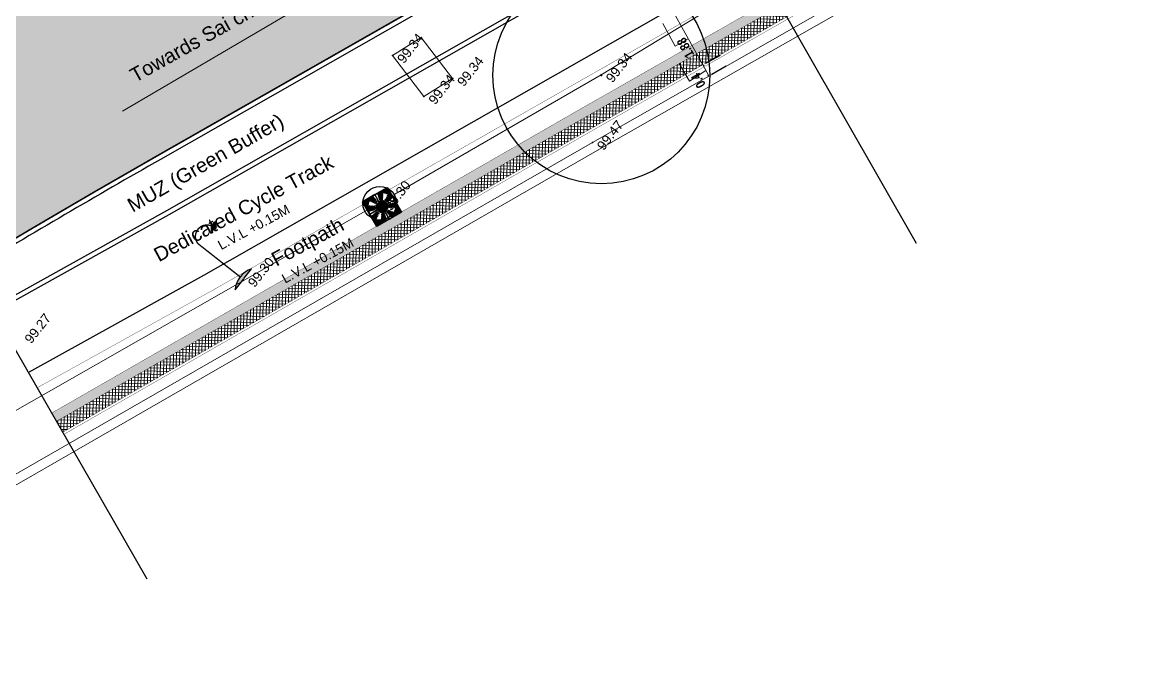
# Model space of a CAD drawing. Header units: metres. Extents: x 6 to 601, y -20 to 118.
# Drawn here: x 263.89 to 272.13, y 43.37 to 48.05 of the extents above; entities that cross this region are included whole.
import ezdxf

# ---------------------------------------------------------------- set-up
doc = ezdxf.new("R2010")
doc.units = ezdxf.units.M
doc.header["$MEASUREMENT"] = 0
doc.linetypes.add('1', pattern=[0])
for name, color, linetype, lineweight in [('CHEMBER', 194, 'Continuous', 30), ('EXISTING ROAD', 7, 'Continuous', 5), ('PDA_Tactile band', 250, 'Continuous', 30), ('Treegirth', 13, 'Continuous', 30), ('WALL', 46, 'Continuous', 30)]:
    doc.layers.add(name, color=color, linetype=linetype, lineweight=lineweight)
for name, color, linetype in [('EL', 4, 'Continuous'), ('FOOTPATH', 30, 'Continuous'), ('HATCH', 8, 'Continuous'), ('LAMP_POST', 7, 'Continuous'), ('PDA-Tree Girth', 7, 'Continuous'), ('PDA-Tree Grating', 7, 'Continuous'), ('PDA_Hatch 2_Black Electrical Band Blocks_100x100x60mm', 253, 'Continuous'), ('PDA_Hatch 5_Warning Tactile_300x300mm', 75, '1'), ('PDA_Kerb Edge', 7, 'Continuous'), ('PDA_Text', 19, 'Continuous'), ('PDA_Utility Band', 7, 'Continuous'), ('PT', 2, 'Continuous'), ('Tree foliage', 74, 'Continuous'), ('Treegirth Hach', 96, 'Continuous')]:
    doc.layers.add(name, color=color, linetype=linetype)
doc.layers.add('PDA - Dimensions', color=7, linetype='Continuous', true_color=0x000000)
doc.layers.add('PDA - Hatch 4 - Pedestrian Ramp', color=7, linetype='Continuous', true_color=0xb3b3b3)
doc.styles.add('ARIAL', font='arialbd.ttf', dxfattribs={"width": 0.8})
doc.styles.add('RS', font='RomanS')
doc.styles.get("Standard").update_dxf_attribs({"font": 'arial.ttf'})
doc.dimstyles.new('PDA_Dimentions', dxfattribs={"dimtxt": 0.3, "dimasz": 0.1, "dimexe": 0.075, "dimexo": 0.625, "dimgap": 0.1, "dimtad": 1, "dimdsep": 46, "dimtxsty": 'ARIAL', "dimblk": 'ARCHTICK', "dimcen": 0.09, "dimadec": 0, "dimazin": 0, "dimtfac": 1, "dimtmove": 1, "dimatfit": 3, "dimldrblk": 'ARCHTICK', "dimfxl": 1, "dimfxlon": 1, "dimlwd": 9, "dimarcsym": 0})
doc.dimstyles.get("Standard").update_dxf_attribs({"dimtxt": 0.18, "dimasz": 0.18, "dimexe": 0.18, "dimexo": 0.0625, "dimgap": 0.09, "dimtad": 0, "dimdec": 4, "dimzin": 0, "dimdsep": 46, "dimtxsty": 'Standard', "dimcen": 0.09, "dimadec": 0, "dimazin": 0, "dimtfac": 1, "dimtdec": 4, "dimtofl": 0, "dimtmove": 0, "dimatfit": 3, "dimfxl": 1, "dimtolj": 1, "dimtzin": 0, "dimarcsym": 0})

# ---------------------------------------------------------------- blocks, each defined once
blk = doc.blocks.new('LP')
at = {"layer": 'LAMP_POST'}
for color, points in [(40, [(1.166, 3.515), (1.891, 3.744, 0.502288)]), (30, [(1.395, 3.588, 1), (1.662, 3.672)]), (40, [(-0.882, 0.001), (-0.06, 0, -1), (0.06, 0), (0.882, -0.001, 0.297414)])]:
    blk.add_hatch(color=color, dxfattribs=at).paths.add_polyline_path(points)
blk.add_line((1.166, 3.515), (1.891, 3.744), dxfattribs=at)
at = {"layer": 'LAMP_POST', "color": 5, "const_width": 0.0891}
blk.add_lwpolyline([(-0.002, 0.265), (-0.002, 3.8, -0.774922), (1.459, 3.821)], format="xyb", dxfattribs=at)
at = {"layer": 'LAMP_POST'}
for points in [[(-0.882, 0.001), (-0.06, 0)], [(0.06, 0), (0.882, -0.001)]]:
    blk.add_lwpolyline(points, dxfattribs=at)
for centre, radius, start, end in [((1.614, 3.36), 0.474, 54.17419, 160.85349), ((1.529, 3.63), 0.14, 197.51384, 17.51384), ((-0.002, -1.351), 1.613, 56.78749, 123.04032)]:
    blk.add_arc(centre, radius, start, end, dxfattribs=at)
blk = doc.blocks.new('Survey Base')
at = {"layer": 'Treegirth Hach', "lineweight": 5}
for points in [[(9897.737, 10026.609, 1), (9897.404, 10026.609, 1)], [(9905.09, 10023.737, 1), (9905.128, 10023.737, 1)]]:
    blk.add_hatch(color=8, dxfattribs=at).paths.add_polyline_path(points)
at = {"layer": 'CHEMBER', "color": 8, "lineweight": 5, "elevation": 99.336}
for points in [[(9902.127, 10027.363), (9901.12, 10027.722), (9901.525, 10029.299)], [(9901.525, 10029.299), (9902.531, 10028.94), (9902.127, 10027.363)]]:
    blk.add_lwpolyline(points, dxfattribs=at)
at = {"layer": 'FOOTPATH', "color": 8, "lineweight": 5, "elevation": 99.413}
blk.add_lwpolyline([(9956.819, 9996.787), (9950.524, 10003.121), (9946.489, 10006.33), (9943.821, 10007.838), (9939.515, 10009.803), (9934.89, 10011.61), (9928.362, 10014.53), (9921.533, 10017.055), (9916.303, 10019.246), (9911.685, 10021.292), (9905.121, 10023.751), (9897.628, 10026.749), (9881.537, 10033.282), (9876.625, 10035.189)], dxfattribs=at)
at = {"layer": 'PT'}
for p in [(9901.525, 10029.299, 99.34), (9893.067, 10028.637, 99.298), (9901.12, 10027.722, 99.339), (9902.127, 10027.363, 99.336), (9897.628, 10026.749, 99.302), (9905.121, 10023.751, 99.339), (9903.271, 10022.652, 99.472)]:
    blk.add_point(p, dxfattribs=at)
at = {"layer": 'Tree foliage'}
for centre, radius in [((9897.615, 10026.735, 99.302), 0.531), ((9905.109, 10023.737, 99.339), 3.421)]:
    blk.add_circle(centre, radius, dxfattribs=at)
at = {"layer": 'Treegirth', "color": 8, "lineweight": 5}
for centre, radius in [((9897.57, 10026.609, 99.302), 0.167), ((9905.109, 10023.737, 99.339), 0.019)]:
    blk.add_circle(centre, radius, dxfattribs=at)
at = {"layer": 'WALL', "color": 8, "lineweight": 5}
for points in [[(9875.959, 10033.657), (9882.269, 10031.103), (9903.271, 10022.652), (9927.578, 10012.78), (9941.609, 10007.165), (9945.998, 10004.706), (9950.494, 10000.672), (9954.944, 9996.373), (9958.545, 9989.785), (9960.662, 9984.051), (9960.901, 9979.674), (9957.906, 9959.859), (9956.855, 9954.511), (9979.983, 9950.813)], [(9875.839, 10033.381), (9882.157, 10030.824), (9903.159, 10022.374), (9927.466, 10012.502), (9941.479, 10006.894), (9945.823, 10004.46), (9950.289, 10000.452), (9954.702, 9996.189), (9958.271, 9989.661), (9960.364, 9983.99), (9960.599, 9979.688), (9957.61, 9959.91), (9956.501, 9954.264), (9979.935, 9950.517)]]:
    blk.add_lwpolyline(points, dxfattribs=at)
at = {"layer": 'LAMP_POST', "color": 8, "lineweight": 5, "xscale": 0.4799999999995634, "yscale": 0.4799999999995634, "zscale": 0.4799999999995634}
blk.add_blockref('LP', (9893.068, 10028.636, 347.69), dxfattribs=at)
at = {"layer": 'EL'}
for s, p in [('99.27', (9887.316, 10032.626, 99.271)), ('99.34', (9901.525, 10028.849, 99.34)), ('99.30', (9893.067, 10028.186, 99.298)), ('99.34', (9901.12, 10027.272, 99.339)), ('99.34', (9902.127, 10026.914, 99.336)), ('99.30', (9897.628, 10026.299, 99.302)), ('99.34', (9905.121, 10023.301, 99.339)), ('99.47', (9903.271, 10022.202, 99.472))]:
    blk.add_text(s, height=0.3, dxfattribs=at).set_placement(p)
blk = doc.blocks.new('grating 2')
at = {"layer": 'PDA - Hatch 4 - Pedestrian Ramp', "ltscale": 0.1, "true_color": 0xc9c9c9}
h = blk.add_hatch(dxfattribs=at)
h.set_pattern_fill('ANSI36', color=9, scale=0.1, angle=95.22659)
h.set_pattern_definition([(140.2265942, (8977.28207, -3736.417958), (-0.024809612407, 0.004387340564), [0.03125, -0.00625, 0, -0.00625])])
h.paths.add_polyline_path([(3400.416, 2388.081), (3400.494, 2387.235, -0.414214), (3401.263, 2388.159)])
at = {"layer": 'PDA-Tree Girth', "color": 254}
for p, q in [((3400.877, 2387.885), (3400.844, 2387.925)), ((3401.115, 2388.068), (3401.129, 2388.018)), ((3401.144, 2387.968), (3401.159, 2387.919)), ((3400.556, 2387.397), (3400.608, 2387.391)), ((3400.693, 2387.664), (3400.647, 2387.689)), ((3400.659, 2387.386), (3400.711, 2387.38)), ((3400.784, 2387.614), (3400.738, 2387.639)), ((3400.763, 2387.374), (3400.814, 2387.369)), ((3400.875, 2387.565), (3400.83, 2387.589)), ((3400.866, 2387.363), (3400.918, 2387.358)), ((3400.942, 2387.804), (3400.909, 2387.844)), ((3400.967, 2387.515), (3400.921, 2387.54)), ((3401.007, 2387.723), (3400.975, 2387.764)), ((3401.073, 2387.643), (3401.04, 2387.683)), ((3401.174, 2387.869), (3401.189, 2387.819)), ((3401.204, 2387.769), (3401.219, 2387.719))]:
    blk.add_line(p, q, dxfattribs=at)
at = {"layer": 'PDA-Tree Girth'}
blk.add_lwpolyline([(3400.494, 2387.235), (3401.011, 2387.282, -0.414214), (3401.31, 2387.641), (3401.263, 2388.159)], format="xyb", dxfattribs=at)
blk.add_arc((3401.34, 2387.312), 0.85, 95.22659, 185.22659, dxfattribs=at)
at = {"layer": 'PDA-Tree Girth', "color": 254}
for radius, start, end in [(0.789, 106.61258, 128.97659), (0.737, 106.61258, 128.97659), (0.685, 106.61258, 128.97659), (0.789, 151.47659, 173.8406), (0.737, 151.47659, 173.8406), (0.685, 151.47659, 173.8406), (0.633, 151.47659, 173.8406), (0.581, 151.47659, 173.8406), (0.529, 151.47659, 173.8406), (0.477, 151.47659, 173.8406), (0.425, 151.47659, 173.8406), (0.633, 106.61258, 128.97659), (0.581, 106.61258, 128.97659), (0.529, 106.61258, 128.97659), (0.477, 106.61258, 128.97659), (0.425, 106.61258, 128.97659)]:
    blk.add_arc((3401.34, 2387.312), radius, start, end, dxfattribs=at)
at = {"layer": 'PDA-Tree Grating'}
blk.add_lwpolyline([(3401.263, 2388.159), (3400.416, 2388.081), (3400.494, 2387.235)], dxfattribs=at)
blk = doc.blocks.new('_ArchTick')
at = {"color": 0, "linetype": 'ByBlock', "const_width": 0.15}
blk.add_lwpolyline([(-0.5, -0.5), (0.5, 0.5)], dxfattribs=at)
blk = doc.blocks.new('*D562')
at = {"layer": 'Defpoints', "color": 0, "transparency": 16777216}
for p in [(301.193, 205.2), (301.391, 204.853), (301.391, 204.853)]:
    blk.add_point(p, dxfattribs=at)
at = {"layer": 'PDA - Dimensions', "color": 0, "lineweight": -2, "transparency": 16777216}
for p, q in [((301.736, 205.51), (301.28, 205.25)), ((301.934, 205.162), (301.478, 204.902))]:
    blk.add_line(p, q, dxfattribs=at)
at = {"layer": 'PDA - Dimensions', "color": 0, "lineweight": 9, "transparency": 16777216}
for p, q in [((300.776, 204.689), (300.456, 205.249)), ((301.292, 205.027), (300.776, 204.689)), ((301.193, 205.2), (301.391, 204.853))]:
    blk.add_line(p, q, dxfattribs=at)
at = {"layer": 'PDA - Dimensions', "color": 0, "lineweight": 9, "transparency": 16777216, "xscale": 0.1, "yscale": 0.1, "zscale": 0.1}
for p, rotation in [((301.193, 205.2), 119.694324413156), ((301.391, 204.853), 299.694324413156)]:
    blk.add_blockref('_ArchTick', p, dxfattribs=dict(at, rotation=rotation))
at = {"layer": 'PDA - Dimensions', "color": 0, "transparency": 16777216, "insert": (301.056, 204.709), "char_height": 0.3, "attachment_point": 5, "rotation": 119.6943, "style": 'ARIAL'}
blk.add_mtext('0.4', dxfattribs=at)
blk = doc.blocks.new('*D564')
at = {"layer": 'Defpoints', "color": 0, "transparency": 16777216}
for p in [(300.286, 206.845), (301.193, 205.2), (301.193, 205.2)]:
    blk.add_point(p, dxfattribs=at)
at = {"layer": 'PDA - Dimensions', "color": 0, "lineweight": -2, "transparency": 16777216}
for p, q in [((300.833, 207.146), (300.373, 206.893)), ((301.74, 205.502), (301.28, 205.249))]:
    blk.add_line(p, q, dxfattribs=at)
at = {"layer": 'PDA - Dimensions', "color": 0, "lineweight": 9, "transparency": 16777216}
for p, q in [((300.286, 206.845), (301.193, 205.2)), ((300.329, 205.796), (299.938, 206.506)), ((300.739, 206.022), (300.329, 205.796))]:
    blk.add_line(p, q, dxfattribs=at)
at = {"layer": 'PDA - Dimensions', "color": 0, "lineweight": 9, "transparency": 16777216, "xscale": 0.1, "yscale": 0.1, "zscale": 0.1}
for p, rotation in [((300.286, 206.845), 118.8884467226789), ((301.193, 205.2), 298.8884467226789)]:
    blk.add_blockref('_ArchTick', p, dxfattribs=dict(at, rotation=rotation))
at = {"layer": 'PDA - Dimensions', "color": 0, "transparency": 16777216, "insert": (300.65, 205.739), "char_height": 0.3, "attachment_point": 5, "rotation": 118.8884, "style": 'ARIAL'}
blk.add_mtext('1.88', dxfattribs=at)
blk = doc.blocks.new('tdim2')
at = {"layer": 'PDA_Text', "color": 18, "lineweight": -3, "true_color": 0x000000, "insert": (8303.144, 11390.239), "char_height": 0.75, "width": 9.22605, "attachment_point": 1, "rotation": 8.2822, "style": 'RS'}
blk.add_mtext('{\\fArial|b0|i0|c0|p34;\\H0.6x;Towards Sai chowk}', dxfattribs=at)
at = {"layer": 'PDA - Dimensions', "linetype": 'Continuous', "lineweight": 0}
blk.add_leader([(8302.524, 11389.108), (8308.42, 11390.098)], dimstyle='Standard', override={"dimtxt": 0.2, "dimasz": 0.6, "dimexe": 0, "dimexo": 0, "dimtih": 0, "dimtoh": 0, "dimdec": 1, "dimclre": 256, "dimclrt": 256, "dimtdec": 1, "dimfxl": 5000, "dimfxlon": 1, "dimlwd": 0, "dimlwe": 65535, "dimarcsym": 1}, dxfattribs=at)
blk = doc.blocks.new('site plan')
at = {"layer": 'HATCH', "transparency": 33554539}
h = blk.add_hatch(color=9, dxfattribs=at)
h.dxf.hatch_style = 1
edge = h.paths.add_edge_path()
edge.add_line((398.32, 223.595), (398.247, 223.464))
edge.add_arc((359.686, 159.136), 75, 50.64303, 59.05982, ccw=False)
edge.add_line((407.247, 217.127), (420.105, 205.743))
edge.add_line((420.105, 205.743), (420.809, 205.086))
edge.add_line((420.809, 205.086), (426.781, 211.823))
edge.add_line((426.781, 211.823), (425.796, 213.102))
edge.add_line((425.796, 213.102), (416.112, 221.762))
edge.add_line((416.112, 221.762), (407.676, 228.703))
edge.add_line((407.676, 228.703), (397.915, 235.61))
edge.add_line((397.915, 235.61), (386.314, 241.873))
edge.add_line((386.314, 241.873), (377.931, 245.142))
edge.add_line((377.931, 245.142), (370.005, 247.177))
edge.add_line((370.005, 247.177), (361.31, 248.373))
edge.add_line((361.31, 248.373), (352.025, 248.534))
edge.add_line((352.025, 248.534), (343.488, 247.699))
edge.add_line((343.488, 247.699), (335.914, 246.267))
edge.add_line((335.914, 246.267), (328.36, 243.667))
edge.add_line((328.36, 243.667), (319.663, 239.684))
edge.add_line((319.663, 239.684), (319.547, 239.621))
edge.add_line((319.547, 239.621), (321.557, 235.813))
edge.add_line((321.557, 235.813), (272.728, 208.025))
edge.add_line((272.728, 208.025), (278.006, 198.839))
edge.add_arc((432.463, -58.344), 300, 119.65879, 120.98788, ccw=False)
edge.add_line((284.013, 202.352), (322.557, 224.301))
edge.add_arc((359.686, 159.136), 75, 68.39042, 119.67353, ccw=False)
edge.add_line((387.307, 228.865), (387.366, 229.003))
edge.add_arc((359.686, 159.136), 75.15, 59.06287, 68.38737, ccw=False)
edge = h.paths.add_edge_path()
edge.add_arc((349.301, 183.225), 81.892, 61.67163, 66.55978)
edge.add_line((381.877, 258.359), (381.801, 258.391))
edge.add_arc((359.005, 203.317), 59.605, 54.30315, 67.51493, ccw=False)
edge.add_line((393.785, 251.724), (393.856, 251.857))
edge.add_arc((354.419, 193.239), 70.649, 56.06795, 60.69629)
edge.add_arc((352.315, 189.431), 75, 50.55583, 60.71877, ccw=False)
edge.add_line((399.964, 247.349), (426.137, 225.816))
edge.add_arc((330.838, 109.98), 150, 47.18157, 50.55583, ccw=False)
edge.add_line((432.79, 220.007), (433.461, 219.385))
edge.add_line((433.461, 219.385), (427.141, 212.23))
edge.add_line((427.141, 212.23), (427.499, 212.639))
edge.add_line((427.499, 212.639), (426.096, 213.505))
edge.add_line((426.096, 213.505), (416.437, 222.142))
edge.add_line((416.437, 222.142), (407.979, 229.101))
edge.add_line((407.979, 229.101), (398.179, 236.036))
edge.add_line((398.179, 236.036), (386.524, 242.328))
edge.add_line((386.524, 242.328), (378.085, 245.618))
edge.add_line((378.085, 245.618), (370.101, 247.669))
edge.add_line((370.101, 247.669), (361.348, 248.872))
edge.add_line((361.348, 248.872), (352.005, 249.035))
edge.add_line((352.005, 249.035), (343.417, 248.195))
edge.add_line((343.417, 248.195), (335.785, 246.752))
edge.add_line((335.785, 246.752), (328.174, 244.132))
edge.add_line((328.174, 244.132), (319.44, 240.131))
edge.add_line((319.44, 240.131), (319.314, 240.063))
edge.add_line((319.314, 240.063), (317.365, 243.755))
edge.add_line((317.365, 243.755), (289.909, 228.143))
edge.add_line((289.909, 228.143), (268.238, 215.838))
edge.add_line((268.238, 215.838), (263.006, 224.943))
edge.add_line((263.006, 224.943), (284.719, 237.27))
edge.add_line((284.719, 237.27), (315.242, 254.627))
edge.add_arc((352.315, 189.431), 75, 61.44884, 119.6243, ccw=False)
at = {"layer": 'PDA_Hatch 2_Black Electrical Band Blocks_100x100x60mm', "lineweight": 0, "true_color": 0xc7c8ca, "transparency": 33554687}
h = blk.add_hatch(dxfattribs=at)
h.set_pattern_fill('ANSI37', color=9, scale=0.8, angle=133.7999)
h.set_pattern_definition([(178.7998968, (-10425.47564, -11325.61845), (-0.0020944221, -0.0999780646), []), (268.7998968, (-10425.47564, -11325.61845), (0.0999780646, -0.0020944221), [])])
edge = h.paths.add_edge_path()
edge.add_line((347.741, 227.569), (347.81, 227.175))
edge.add_line((347.81, 227.175), (350.326, 227.519))
edge.add_line((350.326, 227.519), (352.669, 227.125))
edge.add_arc((359.686, 159.138), 68.349, 55.61939, 95.89245, ccw=False)
edge.add_line((398.282, 215.546), (398.583, 215.825))
edge.add_arc((359.686, 159.138), 68.749, 55.54302, 95.84723)
edge.add_line((352.682, 227.529), (350.332, 227.924))
edge.add_line((350.332, 227.924), (347.741, 227.569))
h.paths.add_polyline_path([(323.787, 218.574), (323.987, 218.228), (333.415, 223.669), (338.127, 225.624), (344.128, 226.671), (347.215, 227.093), (347.146, 227.488), (344.067, 227.067), (338.015, 226.011), (333.238, 224.029)])
h.paths.add_polyline_path([(323.468, 217.928), (323.268, 218.275), (320.105, 216.449), (297.316, 203.453), (280.805, 193.966), (281.005, 193.62), (297.515, 203.106), (320.304, 216.102)])
at = {"layer": 'PDA_Hatch 5_Warning Tactile_300x300mm', "lineweight": 0}
h = blk.add_hatch(dxfattribs=at)
h.set_pattern_fill('GOST_WOOD', color=251, scale=0.04, angle=267)
h.set_pattern_definition([(357, (-10425.47564, -11325.61845), (-0.0125606295, -0.2396710883), [0.4, -0.08]), (357, (-10425.55972, -11325.69415), (-0.0125606295, -0.2396710883), [0.24, -0.06, 0.12, -0.06]), (357, (-10425.68374, -11325.76776), (-0.0125606295, -0.2396710883), [0.4, -0.08])])
h.paths.add_polyline_path([(280.805, 193.966), (297.316, 203.453), (320.105, 216.449), (323.268, 218.275), (323.118, 218.534), (319.956, 216.709), (297.167, 203.714), (280.656, 194.227)])
at = {"layer": 'PDA - Dimensions'}
blk.add_lwpolyline([(277.986, 251.858), (307.927, 199.586)], dxfattribs=at)
at = {"layer": 'PDA - Dimensions', "elevation": 99.302}
blk.add_lwpolyline([(290.915, 200.111), (290.463, 200.889), (291.241, 201.341), (291.693, 200.563), (290.915, 200.111)], dxfattribs=at)
at = {"layer": 'PDA_Kerb Edge'}
for p, q in [((322.664, 224.19), (284.087, 202.222)), ((284.291, 200.612), (320.976, 221.502)), ((284.364, 200.481), (321.05, 221.371)), ((324.57, 220.844), (285.442, 198.564)), ((278.753, 197.538), (284.291, 200.612)), ((278.828, 197.408), (284.364, 200.481)), ((285.442, 198.564), (279.924, 195.5))]:
    blk.add_line(p, q, dxfattribs=at)
at = {"layer": 'PDA_Kerb Edge', "const_width": 0.05}
blk.add_lwpolyline([(500.966, 130.5), (472.258, 157.323), (445.575, 181.999), (420.105, 205.743), (412.801, 212.572), (407.247, 217.127, 0.04342), (396.518, 224.47, 0.101952), (396.325, 224.531), (386.581, 225.577), (386.816, 227.765), (387.634, 227.677, 0.86967), (387.875, 228.637, 0.229586), (322.59, 224.32), (284.013, 202.352, 0.005799), (278.006, 198.839)], format="xyb", dxfattribs=at)
at = {"layer": 'PDA_Kerb Edge'}
blk.add_lwpolyline([(281.042, 193.555, 0.01, 0.01, 0), (297.552, 203.041, 0.01, 0.01, 0), (320.341, 216.037, 0.01, 0.01, 0), (333.448, 223.602, 0.01, 0.01, 0), (338.148, 225.552, 0.01, 0.01, 0), (344.14, 226.597, 0.01, 0.01, 0), (350.325, 227.443, 0.01, 0.01, 0), (352.667, 227.05, 0.01, 0.01, -0.177594), (398.239, 215.484, 0, 0, 0)], format="xyseb", dxfattribs=at)
blk.add_arc((432.463, -58.344), 299.85, 119.65879, 120.98844, dxfattribs=at)
at = {"layer": 'PDA_Tactile band'}
blk.add_lwpolyline([(257.437, 234.635), (283.659, 189)], dxfattribs=at)
at = {"layer": 'PDA_Tactile band', "const_width": 0.01}
blk.add_lwpolyline([(280.656, 194.227), (297.167, 203.714), (319.956, 216.709), (323.118, 218.534)], dxfattribs=at)
at = {"layer": 'PDA_Utility Band'}
blk.add_lwpolyline([(281.005, 193.62, 0.01, 0.01, 0), (297.515, 203.106, 0.01, 0.01, 0), (320.304, 216.102, 0.01, 0.01, 0), (333.415, 223.669, 0.01, 0.01, 0), (338.127, 225.624, 0.01, 0.01, 0), (344.128, 226.671, 0.01, 0.01, 0), (350.326, 227.519, 0.01, 0.01, 0), (352.669, 227.125, 0.01, 0.01, -0.177556), (398.282, 215.546, 0, 0, 0)], format="xyseb", dxfattribs=at)
at = {"layer": 'PDA_Utility Band', "const_width": 0.01}
for points in [[(280.805, 193.966), (297.316, 203.453), (320.105, 216.449), (323.268, 218.275)], [(291.289, 201.26), (303.604, 208.273)], [(280.198, 195.023), (285.712, 198.084), (290.506, 200.814)]]:
    blk.add_lwpolyline(points, dxfattribs=at)
at = {"rotation": 20.86786135992643}
blk.add_blockref('tdim2', (-3418.065, -13395.76), dxfattribs=at)
at = {"layer": 'EXISTING ROAD', "rotation": 51.79989677134766}
blk.add_blockref('Survey Base', (2049.792, -13777.89), dxfattribs=at)
at = {"layer": 'PDA-Tree Grating'}
for p, xscale, yscale, zscale, rotation in [((-810.026, -1703.872, 99.302), 0.5294117485537285, 0.5294117485537285, 0.5294117485537285, 24.90250831916758), ((2491.032, 211.925, 99.302), -0.5294117485537276, 0.5294117485537275, 0.5294117485537277, 35.35569671632987), ((-1908.876, 189.526, 99.302), -0.5294117485537281, 0.5294117485537275, 0.5294117485537277, 215.3556967193855), ((1392.183, 2105.324, 99.302), 0.5294117485537265, 0.5294117485537265, 0.5294117485537265, 204.9025083161117)]:
    blk.add_blockref('grating 2', p, dxfattribs=dict(at, xscale=xscale, yscale=yscale, zscale=zscale, rotation=rotation))
at = {"layer": 'PDA_Text', "color": 18, "lineweight": -3, "true_color": 0x000000, "char_height": 0.75, "attachment_point": 1, "style": 'RS'}
for s, insert, width, rotation in [('\\pxqc;{\\fArial|b0|i0|c0|p34;\\H0.6x;MUZ (Green Buffer) }', (281.393, 200.014, -112.762), 9.22605, 29.8386), ('\\pxqc;{\\fArial|b0|i0|c0|p34;\\H0.6x;Dedicated Cycle Track \\H0.66668x;L.V.L +0.15M}', (283.653, 199.283, -13.557), 6.70447, 28.4364), ('\\pxsm1,qc;{\\fArial|b0|i0|c0|p34;\\H0.6x;Footpath\\P\\H0.66667x;L.V.L +0.15M}', (284.563, 197.627), 9.22605, 28.4364)]:
    blk.add_mtext(s, dxfattribs=dict(at, insert=insert, width=width, rotation=rotation))
at = {"layer": 'PDA - Dimensions'}
for base, p1, p2, angle, picture, middle in [((301.193, 205.2), (300.286, 206.845), (301.193, 205.2), 298.8884, '*D564', (300.281, 205.884)), ((301.391, 204.853), (301.193, 205.2), (301.391, 204.853), 299.6943, '*D562', (300.726, 204.776))]:
    dim = blk.add_linear_dim(base=base, p1=p1, p2=p2, angle=angle, dimstyle='PDA_Dimentions', dxfattribs=at)
    dim.commit()
    dim.dimension.update_dxf_attribs({"geometry": picture, "text_midpoint": middle, "dimtype": 129})

msp = doc.modelspace()

# ---------------------------------------------------------------- block references
at = {"xscale": 0.232473712272114, "yscale": 0.232473712272114, "zscale": 0.232473712272114}
msp.add_blockref('site plan', (198.8543, 0.0342, 23.1017), dxfattribs=at)

doc.saveas('drawing.dxf')
